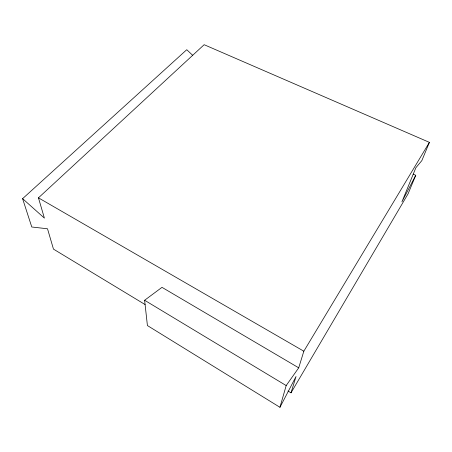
<?xml version="1.0" encoding="UTF-8"?>
<svg xmlns="http://www.w3.org/2000/svg" width="452" height="452" viewBox="0 0 452 452"><rect width="100%" height="100%" fill="white"/><g stroke="black" fill="none" stroke-linecap="round" stroke-linejoin="round"><path stroke-width="0.68" d="M298.71 367.826L161.997 287.342L144.623 300.264L147.414 325.559L279.946 407.297L286.184 385.567L298.71 367.826L303.834 351.204L429.4 142.369L204.151 44.703L38.46 197.84L44.392 218.113L22.6 198.665L186.755 49.714L192.744 55.359M287.992 391.003L291.003 392.828L296.043 376.482L279.946 407.297M413.19 174.127L415.755 175.291L408.066 193.84L291.003 392.828M429.4 142.369L421.84 160.613L415.868 167.743L401.924 201.835L415.755 175.291M38.46 197.84L303.834 351.204M144.623 300.264L286.184 385.567M145.109 304.563L53.472 249.12L47.516 228.78L31.77 226.994L22.6 198.665"/></g></svg>
